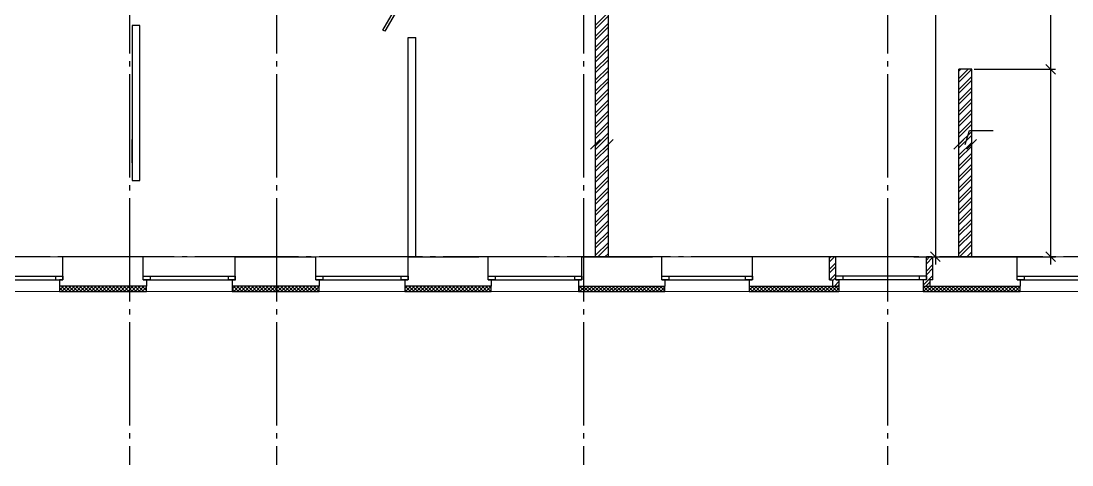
# Model space of a CAD drawing. Header units: metres. Extents: x 259338 to 307880, y -166790 to -144223.
# Drawn here: x 275739 to 296065, y -166790 to -158197 of the extents above; entities that cross this region are included whole.
import ezdxf

# ---------------------------------------------------------------- set-up
doc = ezdxf.new("R2010")
doc.units = ezdxf.units.M
doc.header["$MEASUREMENT"] = 0
doc.linetypes.add('GOST2.303 5', pattern=[24, 20, -1.5, 1, -1.5])

msp = doc.modelspace()

# ---------------------------------------------------------------- linework, layer by layer
at = {"color": 7, "linetype": 'GOST2.303 5', "lineweight": 25, "ltscale": 100}
for p, q in [((277839, -144826), (277839, -166790)), ((280679, -144826), (280679, -166790)), ((286619, -144826), (286619, -166790)), ((292499, -144826), (292499, -166790)), ((307503, -162761), (259370, -162761))]:
    msp.add_line(p, q, dxfattribs=at)
at = {"color": 7, "ltscale": 100}
for p, q in [((293424, -146880), (293424, -162910)), ((295650, -146880), (295650, -162910)), ((278039, -158285), (277889, -158285)), ((277889, -158285), (277889, -161285)), ((278039, -161285), (278039, -158285)), ((283224, -162760), (283224, -158515)), ((283224, -158515), (283374, -158515)), ((283374, -162760), (283374, -158515)), ((294174, -159130), (295744, -159130)), ((277889, -161285), (278039, -161285)), ((293009, -162760), (293518, -162760)), ((294423, -162760), (295744, -162760))]:
    msp.add_line(p, q, dxfattribs=at)
at = {"color": 7, "ltscale": 200}
for p, q in [((286849, -162760), (286849, -147030)), ((287099, -162760), (287099, -147030)), ((293877, -162760), (293877, -159129)), ((294127, -159129), (293877, -159129)), ((294127, -162760), (294127, -159129)), ((276545, -163205), (276545, -162760)), ((276794, -162760), (276545, -162760)), ((276794, -162760), (276603, -162760)), ((277914, -162760), (276794, -162760)), ((278104, -162760), (277914, -162760)), ((278104, -163205), (278104, -162760)), ((279884, -163205), (279884, -162760)), ((279884, -162760), (281444, -162760)), ((281444, -163205), (281444, -162760)), ((283224, -162760), (283484, -162760)), ((283224, -163205), (283224, -162760)), ((283484, -162760), (284594, -162760)), ((284774, -162760), (284594, -162760)), ((284774, -163205), (284774, -162760)), ((286584, -162760), (286824, -162760)), ((286584, -163205), (286584, -162760)), ((286824, -162760), (287954, -162760)), ((288134, -162760), (287954, -162760)), ((288134, -163205), (288134, -162760)), ((289884, -163205), (289884, -162760)), ((291499, -162760), (289884, -162760)), ((291374, -163205), (291374, -162760)), ((291499, -163205), (291499, -162760)), ((293249, -162760), (295004, -162760)), ((293249, -163205), (293249, -162760)), ((293374, -163205), (293374, -162760)), ((295004, -163205), (295004, -162760)), ((276544, -163205), (276485, -163205)), ((276544, -163205), (276485, -163205)), ((276485, -163205), (276485, -163330)), ((278105, -163205), (278164, -163205)), ((278105, -163205), (278164, -163205)), ((278164, -163205), (278164, -163330)), ((279824, -163205), (279824, -163330)), ((279884, -163205), (279824, -163205)), ((281445, -163205), (281504, -163205)), ((281504, -163205), (281504, -163330)), ((283164, -163205), (283164, -163330)), ((283224, -163205), (283164, -163205)), ((284775, -163205), (284834, -163205)), ((284834, -163205), (284834, -163330)), ((286524, -163205), (286524, -163330)), ((286584, -163205), (286524, -163205)), ((288135, -163205), (288194, -163205)), ((288194, -163205), (288194, -163330)), ((289824, -163205), (289824, -163330)), ((289884, -163205), (289824, -163205)), ((291375, -163205), (291434, -163205)), ((291434, -163205), (291434, -163330)), ((291500, -163205), (291559, -163205)), ((291559, -163205), (291559, -163330)), ((293189, -163205), (293189, -163330)), ((293249, -163205), (293189, -163205)), ((293374, -163205), (293314, -163205)), ((293314, -163205), (293314, -163330)), ((295005, -163205), (295064, -163205)), ((295064, -163205), (295064, -163330)), ((278104, -163330), (276485, -163330)), ((278164, -163330), (278104, -163330)), ((281504, -163330), (279824, -163330)), ((281504, -163330), (281444, -163330)), ((284834, -163330), (283164, -163330)), ((286524, -163330), (288194, -163330)), ((289824, -163330), (291559, -163330)), ((293189, -163330), (295064, -163330))]:
    msp.add_line(p, q, dxfattribs=at)
at = {"color": 7}
for p, q in [((282740, -158374), (283190, -157595)), ((283224, -157615), (282774, -158394)), ((282774, -158394), (282740, -158374)), ((274755, -163135), (276545, -163135)), ((274755, -163205), (276545, -163205)), ((276411, -163205), (276411, -163135)), ((276545, -163135), (276545, -163205)), ((278104, -163135), (279884, -163135)), ((278104, -163205), (278104, -163135)), ((278104, -163205), (279883, -163205)), ((278238, -163205), (278104, -163205)), ((278238, -163135), (278238, -163205)), ((279751, -163205), (279751, -163135)), ((279884, -163205), (279751, -163205)), ((279884, -163135), (279884, -163205)), ((281444, -163135), (283224, -163135)), ((281444, -163205), (281444, -163135)), ((281444, -163205), (283223, -163205)), ((281578, -163205), (281444, -163205)), ((281578, -163135), (281578, -163205)), ((283091, -163205), (283091, -163135)), ((283224, -163205), (283091, -163205)), ((283224, -163135), (283224, -163205)), ((284774, -163135), (286583, -163135)), ((284774, -163205), (284774, -163135)), ((284908, -163205), (284774, -163205)), ((284793, -163205), (286581, -163205)), ((284908, -163135), (284908, -163205)), ((286449, -163205), (286449, -163135)), ((286583, -163205), (286449, -163205)), ((286583, -163135), (286583, -163205)), ((288134, -163135), (289884, -163135)), ((288134, -163205), (288134, -163135)), ((288134, -163205), (289883, -163205)), ((288268, -163205), (288134, -163205)), ((288268, -163135), (288268, -163205)), ((289751, -163205), (289751, -163135)), ((289884, -163205), (289751, -163205)), ((289884, -163135), (289884, -163205)), ((291499, -163132), (293249, -163132)), ((291499, -163202), (291499, -163132)), ((291499, -163202), (293249, -163202)), ((291633, -163132), (291633, -163202)), ((293116, -163202), (293116, -163132)), ((293249, -163132), (293249, -163202)), ((295004, -163135), (296664, -163135)), ((295004, -163205), (295004, -163135)), ((295004, -163205), (296663, -163205)), ((295138, -163205), (295004, -163205)), ((295138, -163135), (295138, -163205))]:
    msp.add_line(p, q, dxfattribs=at)
at = {"color": 7, "linetype": 'Continuous'}
for p, q in [((286849, -158277), (287099, -158027)), ((286849, -158347), (287099, -158097)), ((286849, -158489), (287099, -158239)), ((286849, -158560), (287099, -158310)), ((286849, -158701), (287099, -158451)), ((286849, -158772), (287099, -158522)), ((286849, -158913), (287099, -158663)), ((286849, -158984), (287099, -158734)), ((286849, -159125), (287099, -158875)), ((286849, -159196), (287099, -158946)), ((286849, -159337), (287099, -159087)), ((293877, -159310), (294058, -159129)), ((293877, -159169), (293917, -159129)), ((293877, -159381), (294127, -159131)), ((286849, -159408), (287099, -159158)), ((286849, -159550), (287099, -159300)), ((293877, -159522), (294127, -159272)), ((293877, -159593), (294127, -159343)), ((286849, -159620), (287099, -159370)), ((286849, -159762), (287099, -159512)), ((293877, -159735), (294127, -159485)), ((293877, -159805), (294127, -159555)), ((286849, -159832), (287099, -159582)), ((286849, -159974), (287099, -159724)), ((293877, -159947), (294127, -159697)), ((286849, -160045), (287099, -159795)), ((286849, -160186), (287099, -159936)), ((293877, -160017), (294127, -159767)), ((293877, -160159), (294127, -159909)), ((286849, -160257), (287099, -160007)), ((286849, -160398), (287099, -160148)), ((293877, -160230), (294127, -159980)), ((293877, -160371), (294127, -160121)), ((286849, -160469), (287099, -160219)), ((286849, -160610), (287099, -160360)), ((293877, -160442), (294127, -160192)), ((293877, -160583), (294127, -160333)), ((286849, -160681), (287099, -160431)), ((286849, -160822), (287099, -160572)), ((293877, -160654), (294127, -160404)), ((293877, -160795), (294127, -160545)), ((286849, -160893), (287099, -160643)), ((293877, -160866), (294127, -160616)), ((293877, -161007), (294127, -160757)), ((286849, -161034), (287099, -160784)), ((286849, -161105), (287099, -160855)), ((293877, -161078), (294127, -160828)), ((293877, -161219), (294127, -160969)), ((286849, -161247), (287099, -160997)), ((286849, -161317), (287099, -161067)), ((293877, -161290), (294127, -161040)), ((293877, -161432), (294127, -161182)), ((286849, -161459), (287099, -161209)), ((286849, -161529), (287099, -161279)), ((293877, -161502), (294127, -161252)), ((286849, -161671), (287099, -161421)), ((286849, -161742), (287099, -161492)), ((293877, -161644), (294127, -161394)), ((293877, -161714), (294127, -161464)), ((286849, -161883), (287099, -161633)), ((286849, -161954), (287099, -161704)), ((293877, -161856), (294127, -161606)), ((293877, -161927), (294127, -161677)), ((286849, -162095), (287099, -161845)), ((286849, -162166), (287099, -161916)), ((293877, -162068), (294127, -161818)), ((293877, -162139), (294127, -161889)), ((286849, -162307), (287099, -162057)), ((286849, -162378), (287099, -162128)), ((293877, -162280), (294127, -162030)), ((293877, -162351), (294127, -162101)), ((286849, -162519), (287099, -162269)), ((286849, -162590), (287099, -162340)), ((293877, -162492), (294127, -162242)), ((293877, -162563), (294127, -162313)), ((286849, -162732), (287099, -162482)), ((286892, -162760), (287099, -162552)), ((293877, -162704), (294127, -162454)), ((293892, -162760), (294127, -162525)), ((287033, -162760), (287099, -162694)), ((291374, -162790), (291404, -162760)), ((291374, -162861), (291475, -162760)), ((293249, -162824), (293313, -162760)), ((293249, -162895), (293374, -162770)), ((294033, -162760), (294127, -162667)), ((294104, -162760), (294127, -162737)), ((291374, -163002), (291499, -162877)), ((291374, -163073), (291499, -162948)), ((293249, -163036), (293374, -162911)), ((293249, -163107), (293374, -162982)), ((291383, -163205), (291499, -163089)), ((291434, -163225), (291499, -163160)), ((293189, -163308), (293374, -163123)), ((293363, -163205), (293374, -163194)), ((276485, -163330), (276485, -163430)), ((276485, -163333), (276488, -163330)), ((276485, -163404), (276558, -163330)), ((276553, -163430), (276485, -163362)), ((276624, -163430), (276524, -163330)), ((276529, -163430), (276629, -163330)), ((276695, -163430), (276595, -163330)), ((276600, -163430), (276700, -163330)), ((276765, -163430), (276665, -163330)), ((276671, -163430), (276771, -163330)), ((276836, -163430), (276736, -163330)), ((276741, -163430), (276841, -163330)), ((276907, -163430), (276807, -163330)), ((276812, -163430), (276912, -163330)), ((276977, -163430), (276877, -163330)), ((276883, -163430), (276983, -163330)), ((277048, -163430), (276948, -163330)), ((276954, -163430), (277054, -163330)), ((277119, -163430), (277019, -163330)), ((277024, -163430), (277124, -163330)), ((277189, -163430), (277089, -163330)), ((277095, -163430), (277195, -163330)), ((277260, -163430), (277160, -163330)), ((277166, -163430), (277266, -163330)), ((277331, -163430), (277231, -163330)), ((277237, -163430), (277337, -163330)), ((277401, -163430), (277301, -163330)), ((277307, -163430), (277407, -163330)), ((277472, -163430), (277372, -163330)), ((277378, -163430), (277478, -163330)), ((277543, -163430), (277443, -163330)), ((277449, -163430), (277549, -163330)), ((277613, -163430), (277513, -163330)), ((277520, -163430), (277620, -163330)), ((277684, -163430), (277584, -163330)), ((277590, -163430), (277690, -163330)), ((277755, -163430), (277655, -163330)), ((277661, -163430), (277761, -163330)), ((277825, -163430), (277726, -163330)), ((277732, -163430), (277832, -163330)), ((277896, -163430), (277796, -163330)), ((277802, -163430), (277903, -163330)), ((277967, -163430), (277867, -163330)), ((277873, -163430), (277973, -163330)), ((278037, -163430), (277938, -163330)), ((277944, -163430), (278044, -163330)), ((278108, -163429), (278008, -163330)), ((278015, -163430), (278115, -163329)), ((278164, -163415), (278079, -163329)), ((278085, -163429), (278164, -163351)), ((278164, -163344), (278150, -163329)), ((278156, -163429), (278164, -163421)), ((278164, -163430), (278164, -163330)), ((279824, -163388), (279883, -163329)), ((279824, -163330), (279824, -163429)), ((279876, -163429), (279824, -163378)), ((279946, -163429), (279846, -163329)), ((279853, -163429), (279953, -163329)), ((280017, -163429), (279917, -163329)), ((279924, -163429), (280024, -163329)), ((280088, -163429), (279988, -163329)), ((279995, -163429), (280095, -163329)), ((280159, -163429), (280059, -163329)), ((280066, -163429), (280165, -163329)), ((280229, -163429), (280129, -163329)), ((280136, -163429), (280236, -163329)), ((280300, -163429), (280200, -163329)), ((280207, -163429), (280307, -163330)), ((280371, -163429), (280271, -163330)), ((280278, -163429), (280377, -163330)), ((280442, -163429), (280342, -163330)), ((280348, -163429), (280444, -163334)), ((280512, -163429), (280412, -163330)), ((280419, -163429), (280444, -163404)), ((280444, -163334), (280448, -163330)), ((280444, -163404), (280519, -163330)), ((280583, -163429), (280483, -163330)), ((280490, -163429), (280589, -163330)), ((280654, -163429), (280554, -163330)), ((280560, -163429), (280660, -163330)), ((280724, -163429), (280625, -163330)), ((280631, -163429), (280731, -163330)), ((280795, -163429), (280695, -163330)), ((280702, -163429), (280802, -163330)), ((280866, -163429), (280766, -163330)), ((280773, -163429), (280872, -163330)), ((280937, -163429), (280837, -163330)), ((280843, -163429), (280943, -163330)), ((281007, -163429), (280908, -163330)), ((280914, -163429), (281014, -163330)), ((281078, -163429), (280978, -163330)), ((280985, -163429), (281084, -163330)), ((281149, -163429), (281049, -163330)), ((281055, -163429), (281155, -163330)), ((281219, -163429), (281120, -163330)), ((281126, -163429), (281226, -163330)), ((281290, -163429), (281191, -163330)), ((281197, -163429), (281296, -163330)), ((281361, -163429), (281261, -163330)), ((281267, -163429), (281367, -163330)), ((281432, -163429), (281332, -163330)), ((281338, -163429), (281438, -163330)), ((281502, -163429), (281403, -163330)), ((281409, -163429), (281504, -163334)), ((281504, -163361), (281473, -163330)), ((281480, -163429), (281504, -163405)), ((281504, -163429), (281504, -163329)), ((283164, -163330), (283164, -163430)), ((283164, -163371), (283205, -163330)), ((283199, -163430), (283164, -163394)), ((283270, -163430), (283171, -163330)), ((283177, -163430), (283276, -163330)), ((283341, -163430), (283241, -163330)), ((283247, -163430), (283347, -163330)), ((283412, -163430), (283312, -163330)), ((283318, -163430), (283418, -163330)), ((283482, -163430), (283383, -163330)), ((283389, -163430), (283488, -163330)), ((283553, -163430), (283453, -163330)), ((283459, -163430), (283559, -163330)), ((283624, -163430), (283524, -163330)), ((283530, -163430), (283630, -163330)), ((283694, -163430), (283595, -163330)), ((283601, -163430), (283700, -163330)), ((283765, -163430), (283666, -163330)), ((283672, -163430), (283771, -163330)), ((283836, -163430), (283736, -163330)), ((283742, -163430), (283842, -163330)), ((283906, -163430), (283807, -163330)), ((283813, -163430), (283913, -163330)), ((283977, -163430), (283878, -163330)), ((283884, -163430), (283983, -163330)), ((284048, -163430), (283948, -163330)), ((283954, -163430), (284054, -163330)), ((284119, -163430), (284019, -163330)), ((284025, -163430), (284125, -163330)), ((284189, -163430), (284090, -163330)), ((284096, -163430), (284195, -163330)), ((284260, -163430), (284161, -163330)), ((284167, -163430), (284266, -163330)), ((284331, -163430), (284231, -163330)), ((284237, -163430), (284337, -163330)), ((284401, -163430), (284302, -163330)), ((284308, -163430), (284407, -163330)), ((284472, -163430), (284373, -163330)), ((284379, -163430), (284478, -163330)), ((284543, -163430), (284443, -163330)), ((284449, -163430), (284549, -163330)), ((284614, -163430), (284514, -163330)), ((284520, -163430), (284620, -163330)), ((284684, -163430), (284585, -163330)), ((284591, -163430), (284690, -163330)), ((284755, -163430), (284656, -163330)), ((284662, -163430), (284761, -163330)), ((284826, -163430), (284726, -163330)), ((284732, -163430), (284832, -163330)), ((284834, -163367), (284797, -163330)), ((284803, -163430), (284834, -163398)), ((284834, -163430), (284834, -163330)), ((286524, -163330), (286523, -163430)), ((286524, -163384), (286582, -163326)), ((286567, -163425), (286524, -163381)), ((286638, -163426), (286539, -163326)), ((286553, -163425), (286652, -163326)), ((286709, -163426), (286609, -163326)), ((286624, -163425), (286723, -163326)), ((286780, -163426), (286680, -163326)), ((286694, -163426), (286793, -163326)), ((286851, -163426), (286751, -163326)), ((286765, -163426), (286864, -163327)), ((286922, -163426), (286822, -163326)), ((286835, -163426), (286935, -163327)), ((286993, -163426), (286893, -163327)), ((286906, -163426), (287005, -163327)), ((287064, -163427), (286964, -163327)), ((286976, -163426), (287076, -163327)), ((287135, -163427), (287035, -163327)), ((287047, -163427), (287146, -163327)), ((287205, -163427), (287106, -163327)), ((287117, -163427), (287217, -163327)), ((287276, -163427), (287177, -163327)), ((287188, -163427), (287287, -163328)), ((287347, -163427), (287248, -163328)), ((287258, -163427), (287358, -163328)), ((287418, -163428), (287318, -163328)), ((287329, -163427), (287428, -163328)), ((287489, -163428), (287389, -163328)), ((287400, -163427), (287499, -163328)), ((287560, -163428), (287460, -163328)), ((287470, -163428), (287569, -163328)), ((287631, -163428), (287531, -163328)), ((287541, -163428), (287640, -163329)), ((287702, -163428), (287602, -163328)), ((287611, -163428), (287710, -163329)), ((287773, -163428), (287673, -163329)), ((287682, -163428), (287781, -163329)), ((287844, -163429), (287744, -163329)), ((287752, -163428), (287851, -163329)), ((287914, -163429), (287815, -163329)), ((287823, -163429), (287922, -163329)), ((287985, -163429), (287886, -163329)), ((287893, -163429), (287992, -163329)), ((288056, -163429), (287956, -163329)), ((287964, -163429), (288063, -163330)), ((288127, -163429), (288027, -163330)), ((288034, -163429), (288134, -163330)), ((288194, -163426), (288098, -163330)), ((288105, -163429), (288194, -163340)), ((288194, -163355), (288169, -163330)), ((288175, -163429), (288194, -163411)), ((288194, -163430), (288194, -163330)), ((289824, -163330), (289824, -163430)), ((289824, -163336), (289830, -163330)), ((289824, -163407), (289901, -163330)), ((289895, -163430), (289824, -163359)), ((289966, -163430), (289866, -163330)), ((289872, -163430), (289972, -163330)), ((290037, -163430), (289937, -163330)), ((289943, -163430), (290042, -163330)), ((290107, -163430), (290008, -163330)), ((290014, -163430), (290113, -163330)), ((290178, -163430), (290079, -163330)), ((290084, -163430), (290184, -163330)), ((290249, -163430), (290149, -163330)), ((290155, -163430), (290255, -163330)), ((290319, -163430), (290220, -163330)), ((290226, -163430), (290325, -163330)), ((290390, -163430), (290291, -163330)), ((290296, -163430), (290396, -163330)), ((290461, -163430), (290361, -163330)), ((290367, -163430), (290467, -163330)), ((290532, -163430), (290432, -163330)), ((290438, -163430), (290537, -163330)), ((290602, -163430), (290503, -163330)), ((290509, -163430), (290608, -163330)), ((290673, -163430), (290574, -163330)), ((290579, -163430), (290679, -163330)), ((290744, -163430), (290644, -163330)), ((290650, -163430), (290750, -163330)), ((290814, -163430), (290715, -163330)), ((290721, -163430), (290820, -163330)), ((290885, -163430), (290786, -163330)), ((290791, -163430), (290891, -163330)), ((290956, -163430), (290856, -163330)), ((290862, -163430), (290962, -163330)), ((291027, -163430), (290927, -163330)), ((290933, -163430), (291032, -163330)), ((291097, -163430), (290998, -163330)), ((291004, -163430), (291103, -163330)), ((291168, -163430), (291068, -163330)), ((291074, -163430), (291174, -163330)), ((291239, -163430), (291139, -163330)), ((291145, -163430), (291245, -163330)), ((291309, -163430), (291210, -163330)), ((291216, -163430), (291315, -163330)), ((291380, -163430), (291281, -163330)), ((291286, -163430), (291386, -163330)), ((291451, -163430), (291351, -163330)), ((291357, -163430), (291457, -163330)), ((291521, -163430), (291422, -163330)), ((291428, -163430), (291527, -163330)), ((291470, -163330), (291559, -163241)), ((291559, -163397), (291493, -163330)), ((291499, -163430), (291559, -163369)), ((291541, -163330), (291559, -163312)), ((291559, -163330), (291559, -163430)), ((293189, -163365), (293224, -163330)), ((293189, -163330), (293189, -163430)), ((293219, -163430), (293189, -163400)), ((293289, -163430), (293190, -163330)), ((293196, -163430), (293295, -163330)), ((293238, -163330), (293314, -163254)), ((293360, -163430), (293260, -163330)), ((293266, -163430), (293366, -163330)), ((293431, -163430), (293331, -163330)), ((293337, -163430), (293437, -163330)), ((293501, -163430), (293402, -163330)), ((293408, -163430), (293507, -163330)), ((293572, -163430), (293473, -163330)), ((293479, -163430), (293578, -163330)), ((293643, -163430), (293543, -163330)), ((293549, -163430), (293649, -163330)), ((293713, -163430), (293614, -163330)), ((293620, -163430), (293719, -163330)), ((293784, -163430), (293685, -163330)), ((293691, -163430), (293790, -163330)), ((293855, -163430), (293755, -163330)), ((293761, -163430), (293861, -163330)), ((293926, -163430), (293826, -163330)), ((293832, -163430), (293932, -163330)), ((293996, -163430), (293897, -163330)), ((293903, -163430), (294002, -163330)), ((294067, -163430), (293968, -163330)), ((293974, -163430), (294073, -163330)), ((294138, -163430), (294038, -163330)), ((294044, -163430), (294144, -163330)), ((294208, -163430), (294109, -163330)), ((294115, -163430), (294214, -163330)), ((294279, -163430), (294180, -163330)), ((294186, -163430), (294285, -163330)), ((294350, -163430), (294250, -163330)), ((294256, -163430), (294356, -163330)), ((294421, -163430), (294321, -163330)), ((294327, -163430), (294427, -163330)), ((294491, -163430), (294392, -163330)), ((294398, -163430), (294497, -163330)), ((294562, -163430), (294462, -163330)), ((294469, -163430), (294568, -163330)), ((294633, -163430), (294533, -163330)), ((294539, -163430), (294639, -163330)), ((294703, -163430), (294604, -163330)), ((294610, -163430), (294709, -163330)), ((294774, -163430), (294675, -163330)), ((294681, -163430), (294780, -163330)), ((294845, -163430), (294745, -163330)), ((294751, -163430), (294851, -163330)), ((294915, -163430), (294816, -163330)), ((294822, -163430), (294922, -163330)), ((294986, -163430), (294887, -163330)), ((294893, -163430), (294992, -163330)), ((295057, -163430), (294957, -163330)), ((294964, -163430), (295063, -163330)), ((295064, -163366), (295028, -163330)), ((295034, -163430), (295064, -163400)), ((295064, -163430), (295064, -163330)), ((276485, -163430), (278164, -163430)), ((279824, -163429), (281504, -163429)), ((283164, -163430), (284834, -163430)), ((286523, -163430), (288194, -163430)), ((289825, -163430), (289824, -163429)), ((289824, -163430), (291559, -163430)), ((293189, -163430), (295064, -163430))]:
    msp.add_line(p, q, dxfattribs=at)
at = {"color": 0, "linetype": 'ByBlock'}
for p, q in [((295744, -159224), (295557, -159036)), ((286943, -160490), (286756, -160677)), ((287193, -160490), (287006, -160677)), ((293781, -160677), (293969, -160490)), ((293971, -160490), (293783, -160677)), ((294033, -160677), (294221, -160490)), ((293330, -162666), (293518, -162854)), ((295557, -162666), (295744, -162853))]:
    msp.add_line(p, q, dxfattribs=at)
at = {"color": 7, "ltscale": 75}
for p, q in [((294002, -160584), (294082, -160315)), ((294082, -160315), (294542, -160315)), ((277889, -160939), (277889, -160490)), ((278039, -160924), (278039, -160490)), ((283224, -160712), (283224, -160490)), ((283374, -160694), (283374, -160490)), ((286849, -160708), (286849, -160490)), ((287099, -160722), (287099, -160490)), ((293875, -160684), (293875, -160490)), ((293877, -160684), (293877, -160490)), ((294127, -160665), (294127, -160490)), ((285711, -162760), (285651, -162760))]:
    msp.add_line(p, q, dxfattribs=at)
at = {"color": 7, "lineweight": 13, "ltscale": 200}
for p, q in [((274813, -162760), (276545, -162760)), ((278104, -162760), (279884, -162760)), ((281444, -162760), (283224, -162760)), ((284774, -162760), (286584, -162760)), ((288134, -162760), (289884, -162760)), ((291499, -162760), (293249, -162760)), ((295004, -162760), (296664, -162760)), ((274815, -163430), (276485, -163430)), ((278164, -163430), (280634, -163430)), ((281504, -163429), (283164, -163430)), ((284834, -163430), (286523, -163430)), ((288194, -163430), (289824, -163430)), ((291559, -163430), (293189, -163430)), ((295064, -163430), (296604, -163430))]:
    msp.add_line(p, q, dxfattribs=at)
at = {"color": 7, "ltscale": 200}
for centre, start, end in [((276544, -163205), 270, 0), ((278105, -163204), 180, 270), ((278105, -163205), 180, 270), ((279884, -163205), 270, 0), ((281445, -163205), 180, 270), ((283224, -163205), 270, 0), ((284775, -163205), 180, 270), ((286584, -163205), 270, 0), ((288135, -163205), 180, 270), ((289884, -163205), 270, 0), ((291375, -163205), 180, 270), ((291500, -163205), 180, 270), ((293249, -163205), 270, 0), ((293374, -163205), 270, 0), ((295005, -163205), 180, 270)]:
    msp.add_arc(centre, 0.5, start, end, dxfattribs=at)

doc.saveas('drawing.dxf')
